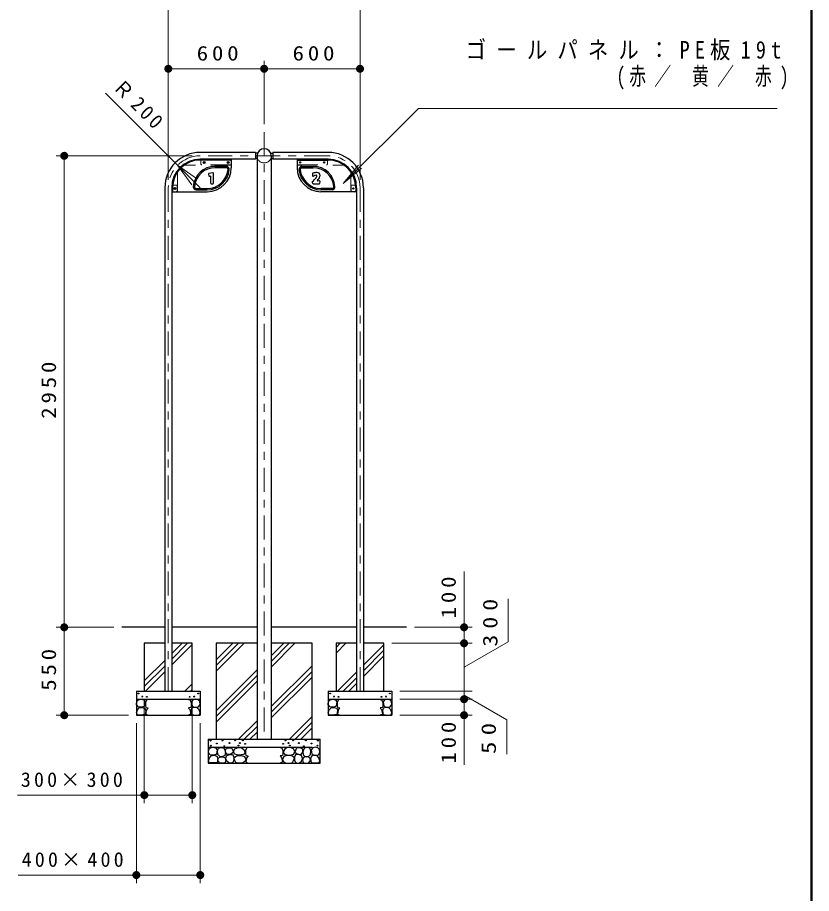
# Model space of a CAD drawing. Units: millimetres on the paper, scale 1:50. Extents: x -365 to 0, y 0 to 257.
# Drawn here: x -99.4 to 0, y 56.8 to 166.4 of the extents above; entities that cross this region are included whole.
import ezdxf

# ---------------------------------------------------------------- set-up
doc = ezdxf.new("R2010")
doc.units = ezdxf.units.MM
doc.linetypes.add('USER1', pattern=[4.5, 2.5, -2])
doc.linetypes.add('USER2', pattern=[6, 3, -1, 1, -1])
doc.layers.add('LY_3', color=7, linetype='Continuous', lineweight=13)
doc.layers.add('LY_4', color=7, linetype='Continuous', lineweight=13)
doc.styles.add('ＭＳ ゴシック', font='')
doc.styles.get('ＭＳ ゴシック').set_extended_font_data('MS Gothic')

# ---------------------------------------------------------------- blocks, each defined once
blk = doc.blocks.new('filled_dot')
at = {"color": 0, "linetype": 'Continuous', "lineweight": -2, "const_width": 1.25}
blk.add_lwpolyline([(-0.625, 0, 1), (0.625, 0, 1)], format="xyb", close=True, dxfattribs=at)
blk = doc.blocks.new('open_arrow')
at = {"color": 0, "linetype": 'Continuous', "lineweight": -2}
blk.add_lwpolyline([(7.5, 1.25), (0, 0), (7.5, -1.25)], dxfattribs=at)

msp = doc.modelspace()

# ---------------------------------------------------------------- linework, layer by layer
at = {"layer": 'LY_3'}
for p, q in [((-80.52, 146.074), (-80.52, 175.2)), ((-56.52, 146.074), (-56.52, 175.2)), ((-68.52, 153.046), (-68.52, 160.965)), ((-80.52, 159.965), (-68.52, 159.965)), ((-68.52, 159.965), (-56.52, 159.965)), ((-76.52, 145.074), (-88.361, 156.915)), ((-49.181, 154.997), (-58.626, 145.62)), ((-49.181, 154.997), (-4.286, 154.997)), ((-77.52, 149.074), (-94.547, 149.074)), ((-93.547, 90.074), (-93.547, 149.074)), ((-58.626, 145.62), (-56.689, 147.911)), ((-58.626, 145.62), (-56.321, 147.54)), ((-43.493, 97.052), (-43.493, 88.074)), ((-37.965, 88.265), (-37.965, 93.654)), ((-87.334, 90.074), (-94.547, 90.074)), ((-87.334, 90.074), (-94.547, 90.074)), ((-93.547, 79.074), (-93.547, 90.074)), ((-49.705, 90.074), (-42.493, 90.074)), ((-80.093, 86.077), (-78.096, 88.074)), ((-80.093, 86.784), (-78.803, 88.074)), ((-80.093, 85.37), (-77.52, 87.943)), ((-74.52, 84.579), (-71.025, 88.074)), ((-74.52, 85.286), (-71.732, 88.074)), ((-74.52, 85.993), (-72.439, 88.074)), ((-67.629, 85.106), (-64.661, 88.074)), ((-67.629, 85.813), (-65.368, 88.074)), ((-67.629, 86.52), (-66.076, 88.074)), ((-59.52, 86.851), (-58.297, 88.074)), ((-59.52, 87.558), (-59.004, 88.074)), ((-56.093, 85.329), (-53.52, 87.902)), ((-52.52, 88.074), (-42.493, 88.074)), ((-52.52, 88.074), (-42.493, 88.074)), ((-43.493, 85.074), (-37.965, 88.265)), ((-43.493, 88.074), (-43.493, 82.074)), ((-56.093, 84.621), (-53.52, 87.194)), ((-83.52, 83.357), (-80.947, 85.93)), ((-56.093, 83.914), (-53.52, 86.487)), ((-83.52, 82.65), (-80.947, 85.223)), ((-83.389, 82.074), (-80.947, 84.516)), ((-74.52, 79.629), (-69.411, 84.738)), ((-67.629, 80.157), (-62.52, 85.266)), ((-67.629, 79.449), (-62.52, 84.558)), ((-59.348, 82.074), (-56.947, 84.475)), ((-74.52, 78.922), (-69.411, 84.031)), ((-74.52, 78.215), (-69.411, 83.324)), ((-67.629, 78.742), (-62.52, 83.851)), ((-58.64, 82.074), (-56.947, 83.767)), ((-78.439, 82.074), (-77.52, 82.993)), ((-77.732, 82.074), (-77.52, 82.286)), ((-57.933, 82.074), (-56.947, 83.06)), ((-51.52, 82.074), (-42.493, 82.074)), ((-51.52, 82.074), (-42.493, 82.074)), ((-43.493, 82.074), (-43.493, 81.074)), ((-43.493, 81.574), (-38.157, 78.493)), ((-83.52, 81.074), (-83.52, 68.074)), ((-77.52, 81.074), (-77.52, 68.074)), ((-51.52, 81.074), (-42.493, 81.074)), ((-51.52, 81.074), (-42.493, 81.074)), ((-43.493, 81.074), (-43.493, 72.88)), ((-85.52, 79.074), (-94.547, 79.074)), ((-51.52, 79.074), (-42.493, 79.074)), ((-84.52, 78.074), (-84.52, 58.074)), ((-76.52, 78.074), (-76.52, 58.074)), ((-71.712, 76.074), (-69.411, 78.375)), ((-65.348, 76.074), (-62.52, 78.902)), ((-64.64, 76.074), (-62.52, 78.194)), ((-38.157, 78.493), (-38.157, 74.217)), ((-71.004, 76.074), (-69.411, 77.667)), ((-70.297, 76.074), (-69.411, 76.96)), ((-63.933, 76.074), (-62.52, 77.487)), ((-77.52, 69.074), (-99.396, 69.074)), ((-76.52, 59.074), (-99.294, 59.074))]:
    msp.add_line(p, q, dxfattribs=at)
at = {"layer": 'LY_3', "linetype": 'USER2'}
for p, q in [((-68.52, 152.046), (-68.52, 76.074)), ((-60.52, 149.074), (-76.52, 149.074)), ((-80.52, 145.074), (-80.52, 82.074)), ((-56.52, 145.074), (-56.52, 82.074))]:
    msp.add_line(p, q, dxfattribs=at)
at = {"layer": 'LY_3', "lineweight": 25}
for p, q in [((-69.6, 149.501), (-76.52, 149.501)), ((-69.6, 149.501), (-69.6, 148.647)), ((-69.343, 149.414), (-69.6, 149.414)), ((-69.411, 149.074), (-69.411, 90.074)), ((-67.696, 149.414), (-67.44, 149.414)), ((-67.629, 149.074), (-67.629, 90.074)), ((-67.44, 149.501), (-67.44, 148.647)), ((-60.52, 149.501), (-67.44, 149.501)), ((-69.6, 148.647), (-76.52, 148.647)), ((-72.733, 148.547), (-76.52, 148.547)), ((-76.433, 148.547), (-76.433, 148.647)), ((-76.063, 148.299), (-76.093, 148.247)), ((-76.093, 148.247), (-76.063, 148.195)), ((-76.003, 148.299), (-76.063, 148.299)), ((-76.063, 148.195), (-76.003, 148.195)), ((-75.973, 148.247), (-76.003, 148.299)), ((-76.003, 148.195), (-75.973, 148.247)), ((-73.063, 148.299), (-73.093, 148.247)), ((-73.093, 148.247), (-73.063, 148.195)), ((-73.003, 148.299), (-73.063, 148.299)), ((-73.063, 148.195), (-73.003, 148.195)), ((-72.973, 148.247), (-73.003, 148.299)), ((-73.003, 148.195), (-72.973, 148.247)), ((-72.633, 148.647), (-72.633, 148.447)), ((-72.633, 148.447), (-72.633, 147.587)), ((-69.411, 148.734), (-69.6, 148.734)), ((-67.629, 148.734), (-67.44, 148.734)), ((-60.52, 148.647), (-67.44, 148.647)), ((-64.407, 148.647), (-64.407, 148.447)), ((-64.407, 148.447), (-64.407, 147.587)), ((-64.307, 148.547), (-60.52, 148.547)), ((-60.607, 148.547), (-60.607, 148.647)), ((-74.965, 146.962), (-75.433, 146.843)), ((-73.241, 147.747), (-74.677, 147.747)), ((-73.241, 147.587), (-74.677, 147.587)), ((-63.798, 147.747), (-62.363, 147.747)), ((-63.798, 147.587), (-62.363, 147.587)), ((-75.497, 146.729), (-75.453, 146.589)), ((-75.343, 146.529), (-75.281, 146.546)), ((-75.23, 146.508), (-75.23, 145.677)), ((-74.852, 145.677), (-74.852, 146.875)), ((-62.468, 146.805), (-62.477, 146.619)), ((-61.609, 145.931), (-61.817, 145.918)), ((-61.536, 145.665), (-61.514, 145.829)), ((-80.947, 145.074), (-80.947, 90.074)), ((-80.093, 145.074), (-80.093, 90.074)), ((-79.979, 145.387), (-80.079, 145.387)), ((-79.993, 145.074), (-79.993, 144.687)), ((-79.723, 145.039), (-79.753, 144.987)), ((-79.753, 144.987), (-79.723, 144.935)), ((-79.663, 145.039), (-79.723, 145.039)), ((-79.723, 144.935), (-79.663, 144.935)), ((-79.633, 144.987), (-79.663, 145.039)), ((-79.663, 144.935), (-79.633, 144.987)), ((-77.028, 144.987), (-75.633, 144.987)), ((-77.028, 144.827), (-75.633, 144.827)), ((-75.14, 145.587), (-74.942, 145.587)), ((-62.51, 145.745), (-62.451, 145.634)), ((-62.371, 145.587), (-61.626, 145.587)), ((-60.012, 144.987), (-61.407, 144.987)), ((-60.012, 144.827), (-61.407, 144.827)), ((-57.061, 145.387), (-56.961, 145.387)), ((-57.047, 145.074), (-57.047, 144.687)), ((-56.947, 145.074), (-56.947, 90.074)), ((-56.093, 145.074), (-56.093, 90.074)), ((-80.093, 144.587), (-79.893, 144.587)), ((-79.893, 144.587), (-75.633, 144.587)), ((-57.147, 144.587), (-61.407, 144.587)), ((-56.947, 144.587), (-57.147, 144.587)), ((-80.947, 90.074), (-86.334, 90.074)), ((-80.947, 90.074), (-80.947, 82.074)), ((-69.411, 90.074), (-80.093, 90.074)), ((-80.093, 90.074), (-80.093, 82.074)), ((-69.411, 90.074), (-69.411, 76.074)), ((-56.947, 90.074), (-67.629, 90.074)), ((-67.629, 90.074), (-67.629, 76.074)), ((-56.947, 90.074), (-56.947, 82.074)), ((-56.093, 90.074), (-56.093, 82.074)), ((-50.705, 90.074), (-56.093, 90.074)), ((-83.52, 88.074), (-83.52, 82.074)), ((-80.947, 88.074), (-83.52, 88.074)), ((-77.52, 88.074), (-80.093, 88.074)), ((-77.52, 82.074), (-77.52, 88.074)), ((-69.411, 88.074), (-74.52, 88.074)), ((-74.52, 88.074), (-74.52, 76.074)), ((-62.52, 88.074), (-67.629, 88.074)), ((-62.52, 76.074), (-62.52, 88.074)), ((-59.52, 88.074), (-59.52, 82.074)), ((-56.947, 88.074), (-59.52, 88.074)), ((-53.52, 88.074), (-56.093, 88.074)), ((-53.52, 82.074), (-53.52, 88.074)), ((-84.52, 82.074), (-84.52, 79.074)), ((-84.52, 82.074), (-76.52, 82.074)), ((-76.52, 82.074), (-76.52, 79.074)), ((-60.52, 82.074), (-60.52, 79.074)), ((-60.52, 82.074), (-52.52, 82.074)), ((-52.52, 82.074), (-52.52, 79.074)), ((-84.52, 81.074), (-76.52, 81.074)), ((-60.52, 81.074), (-52.52, 81.074)), ((-84.52, 79.074), (-76.52, 79.074)), ((-60.52, 79.074), (-52.52, 79.074)), ((-75.52, 76.074), (-75.52, 73.074)), ((-75.52, 76.074), (-61.52, 76.074)), ((-61.52, 73.074), (-61.52, 76.074)), ((-75.52, 75.074), (-62.52, 75.074)), ((-75.52, 73.074), (-61.52, 73.074))]:
    msp.add_line(p, q, dxfattribs=at)
at = {"layer": 'LY_3', "linetype": 'USER1'}
for p, q in [((-76.433, 148.547), (-76.433, 148.047)), ((-60.607, 148.547), (-60.607, 148.047)), ((-79.353, 147.083), (-79.353, 144.587)), ((-72.633, 147.907), (-78.529, 147.907)), ((-72.733, 147.947), (-76.333, 147.947)), ((-64.407, 147.907), (-58.511, 147.907)), ((-64.307, 147.947), (-60.707, 147.947)), ((-57.687, 147.083), (-57.687, 144.587)), ((-79.979, 145.387), (-79.493, 145.387)), ((-79.393, 145.287), (-79.393, 144.687)), ((-57.647, 145.287), (-57.647, 144.687)), ((-57.061, 145.387), (-57.547, 145.387)), ((-80.947, 82.074), (-80.093, 82.074)), ((-56.947, 82.074), (-56.093, 82.074)), ((-67.629, 76.074), (-69.411, 76.074))]:
    msp.add_line(p, q, dxfattribs=at)
at = {"layer": 'LY_3', "lineweight": 25}
for points in [[(-83.955, 80.062), (-84.309, 80.132), (-84.506, 80.433), (-84.459, 80.798), (-84.251, 81.001), (-83.938, 81.065), (-83.602, 80.989), (-83.411, 80.729), (-83.504, 80.19), (-83.77, 80.08)], [(-84.083, 79.095), (-84.384, 79.136), (-84.506, 79.373), (-84.372, 79.738), (-84.147, 80.005), (-83.793, 80.057), (-83.44, 79.964), (-83.324, 79.628), (-83.422, 79.176), (-83.718, 79.107)], [(-76.957, 79.095), (-76.656, 79.136), (-76.534, 79.373), (-76.667, 79.738), (-76.893, 80.005), (-77.246, 80.057), (-77.6, 79.964), (-77.716, 79.628), (-77.617, 79.176), (-77.322, 79.107)], [(-77.084, 80.062), (-76.731, 80.132), (-76.534, 80.433), (-76.58, 80.798), (-76.789, 81.001), (-77.102, 81.065), (-77.438, 80.989), (-77.629, 80.729), (-77.536, 80.19), (-77.27, 80.08)], [(-59.955, 80.062), (-60.309, 80.132), (-60.506, 80.433), (-60.459, 80.798), (-60.251, 81.001), (-59.938, 81.065), (-59.602, 80.989), (-59.411, 80.729), (-59.504, 80.19), (-59.77, 80.08)], [(-60.083, 79.095), (-60.384, 79.136), (-60.506, 79.373), (-60.372, 79.738), (-60.147, 80.005), (-59.793, 80.057), (-59.44, 79.964), (-59.324, 79.628), (-59.422, 79.176), (-59.718, 79.107)], [(-52.957, 79.095), (-52.656, 79.136), (-52.534, 79.373), (-52.667, 79.738), (-52.893, 80.005), (-53.246, 80.057), (-53.6, 79.964), (-53.716, 79.628), (-53.617, 79.176), (-53.322, 79.107)], [(-53.084, 80.062), (-52.731, 80.132), (-52.534, 80.433), (-52.58, 80.798), (-52.789, 81.001), (-53.102, 81.065), (-53.438, 80.989), (-53.629, 80.729), (-53.536, 80.19), (-53.27, 80.08)], [(-74.955, 74.062), (-75.309, 74.132), (-75.506, 74.433), (-75.459, 74.798), (-75.251, 75.001), (-74.938, 75.065), (-74.602, 74.989), (-74.411, 74.729), (-74.504, 74.19), (-74.77, 74.08)], [(-73.806, 73.882), (-74.084, 73.928), (-74.304, 74.16), (-74.374, 74.6), (-74.252, 74.93), (-73.864, 75.052), (-73.574, 74.93), (-73.406, 74.675), (-73.371, 74.397), (-73.458, 74.021)], [(-72.703, 74.212), (-73.158, 74.167), (-73.351, 74.45), (-73.373, 74.836), (-73.021, 75.007), (-72.647, 75.007), (-72.51, 74.859), (-72.374, 74.462)], [(-71.729, 74.075), (-72.248, 74.179), (-72.352, 74.585), (-72.197, 74.865), (-71.781, 75.021), (-71.396, 75.052), (-71.064, 74.803), (-70.887, 74.408), (-71.095, 74.148)], [(-65.311, 74.075), (-64.791, 74.179), (-64.687, 74.585), (-64.843, 74.865), (-65.259, 75.021), (-65.643, 75.052), (-65.976, 74.803), (-66.152, 74.408), (-65.944, 74.148)], [(-64.336, 74.212), (-63.882, 74.167), (-63.689, 74.45), (-63.666, 74.836), (-64.018, 75.007), (-64.393, 75.007), (-64.529, 74.859), (-64.665, 74.462)], [(-63.234, 73.882), (-62.956, 73.928), (-62.736, 74.16), (-62.666, 74.6), (-62.788, 74.93), (-63.176, 75.052), (-63.465, 74.93), (-63.633, 74.675), (-63.668, 74.397), (-63.581, 74.021)], [(-62.084, 74.062), (-61.731, 74.132), (-61.534, 74.433), (-61.58, 74.798), (-61.789, 75.001), (-62.102, 75.065), (-62.438, 74.989), (-62.629, 74.729), (-62.536, 74.19), (-62.27, 74.08)], [(-75.083, 73.095), (-75.384, 73.136), (-75.506, 73.373), (-75.372, 73.738), (-75.147, 74.005), (-74.793, 74.057), (-74.44, 73.964), (-74.324, 73.628), (-74.422, 73.176), (-74.718, 73.107)], [(-73.884, 73.089), (-74.104, 73.124), (-74.312, 73.402), (-74.278, 73.698), (-73.976, 73.854), (-73.664, 73.883), (-73.386, 73.761), (-73.334, 73.448), (-73.42, 73.17), (-73.6, 73.089)], [(-72.701, 73.085), (-72.928, 73.119), (-73.189, 73.324), (-73.314, 73.63), (-73.246, 73.971), (-72.86, 74.152), (-72.485, 74.141), (-72.315, 73.846), (-72.315, 73.449), (-72.451, 73.176)], [(-71.791, 73.088), (-72.061, 73.14), (-72.197, 73.39), (-72.3, 73.753), (-71.968, 73.982), (-71.365, 74.044), (-70.991, 73.909), (-70.815, 73.514), (-70.929, 73.275), (-71.199, 73.12)], [(-65.248, 73.088), (-64.978, 73.14), (-64.843, 73.39), (-64.739, 73.753), (-65.072, 73.982), (-65.674, 74.044), (-66.048, 73.909), (-66.225, 73.514), (-66.111, 73.275), (-65.841, 73.12)], [(-64.339, 73.085), (-64.112, 73.119), (-63.851, 73.324), (-63.726, 73.63), (-63.794, 73.971), (-64.18, 74.152), (-64.555, 74.141), (-64.725, 73.846), (-64.725, 73.449), (-64.589, 73.176)], [(-63.156, 73.089), (-62.936, 73.124), (-62.727, 73.402), (-62.762, 73.698), (-63.063, 73.854), (-63.376, 73.883), (-63.654, 73.761), (-63.706, 73.448), (-63.619, 73.17), (-63.44, 73.089)], [(-61.957, 73.095), (-61.656, 73.136), (-61.534, 73.373), (-61.667, 73.738), (-61.893, 74.005), (-62.246, 74.057), (-62.6, 73.964), (-62.716, 73.628), (-62.617, 73.176), (-62.322, 73.107)]]:
    msp.add_lwpolyline(points, close=True, dxfattribs=at)
for points in [[(-83.034, 81.024), (-83.226, 80.995), (-83.382, 80.717), (-83.382, 80.3), (-83.341, 80.051), (-83.029, 79.999)], [(-78.005, 81.024), (-77.814, 80.995), (-77.658, 80.717), (-77.658, 80.3), (-77.698, 80.051), (-78.011, 79.999)], [(-59.034, 81.024), (-59.226, 80.995), (-59.382, 80.717), (-59.382, 80.3), (-59.341, 80.051), (-59.029, 79.999)], [(-54.005, 81.024), (-53.814, 80.995), (-53.658, 80.717), (-53.658, 80.3), (-53.698, 80.051), (-54.011, 79.999)], [(-83.034, 79.976), (-83.22, 79.802), (-83.312, 79.501), (-83.318, 79.223), (-83.04, 79.089)], [(-78.005, 79.976), (-77.82, 79.802), (-77.727, 79.501), (-77.721, 79.223), (-77.999, 79.089)], [(-59.034, 79.976), (-59.22, 79.802), (-59.312, 79.501), (-59.318, 79.223), (-59.04, 79.089)], [(-54.005, 79.976), (-53.82, 79.802), (-53.727, 79.501), (-53.721, 79.223), (-53.999, 79.089)], [(-70.514, 75.024), (-70.705, 74.995), (-70.862, 74.717), (-70.862, 74.3), (-70.821, 74.051), (-70.508, 73.999)], [(-66.526, 75.024), (-66.334, 74.995), (-66.178, 74.717), (-66.178, 74.3), (-66.219, 74.051), (-66.531, 73.999)], [(-70.514, 73.976), (-70.699, 73.802), (-70.792, 73.501), (-70.798, 73.223), (-70.52, 73.089)], [(-66.526, 73.976), (-66.34, 73.802), (-66.248, 73.501), (-66.242, 73.223), (-66.52, 73.089)]]:
    msp.add_lwpolyline(points, dxfattribs=at)
for centre, radius in [((-76.033, 148.247), 0.13), ((-76.033, 148.247), 0.1), ((-76.033, 148.247), 0.08), ((-73.033, 148.247), 0.13), ((-73.033, 148.247), 0.1), ((-73.033, 148.247), 0.08), ((-64.007, 148.247), 0.08), ((-61.007, 148.247), 0.08), ((-79.693, 144.987), 0.13), ((-79.693, 144.987), 0.1), ((-79.693, 144.987), 0.08), ((-57.347, 144.987), 0.08), ((-84.26, 81.793), 0.05), ((-83.773, 81.403), 0.05), ((-83.198, 81.37), 0.05), ((-77.842, 81.37), 0.05), ((-77.267, 81.403), 0.05), ((-76.779, 81.793), 0.05), ((-60.26, 81.793), 0.05), ((-59.773, 81.403), 0.05), ((-59.198, 81.37), 0.05), ((-53.842, 81.37), 0.05), ((-53.267, 81.403), 0.05), ((-52.779, 81.793), 0.05), ((-75.228, 75.896), 0.05), ((-73.747, 75.901), 0.05), ((-72.861, 75.59), 0.05), ((-72.149, 75.938), 0.05), ((-71.553, 75.59), 0.05), ((-71.179, 75.922), 0.05), ((-65.861, 75.922), 0.05), ((-65.486, 75.59), 0.05), ((-64.89, 75.938), 0.05), ((-64.179, 75.59), 0.05), ((-63.293, 75.901), 0.05), ((-61.811, 75.896), 0.05), ((-75.202, 75.269), 0.05), ((-74.437, 75.538), 0.05), ((-73.499, 75.19), 0.05), ((-71.727, 75.284), 0.05), ((-70.91, 75.485), 0.05), ((-66.129, 75.485), 0.05), ((-65.312, 75.284), 0.05), ((-63.541, 75.19), 0.05), ((-62.602, 75.538), 0.05), ((-61.838, 75.269), 0.05)]:
    msp.add_circle(centre, radius, dxfattribs=at)
at = {"layer": 'LY_3', "linetype": 'USER1'}
for centre in [(-64.007, 148.247), (-61.007, 148.247), (-57.347, 144.987)]:
    msp.add_circle(centre, 0.06, dxfattribs=at)
at = {"layer": 'LY_3', "lineweight": 25}
for centre, radius, start, end in [((-76.52, 145.074), 4.427, 90, 180), ((-68.52, 149.074), 0.891, 0, 180), ((-60.52, 145.074), 4.427, 0, 90), ((-76.52, 145.074), 3.573, 90, 180), ((-76.52, 145.074), 3.473, 90, 180), ((-72.733, 148.447), 0.1, 0, 90), ((-64.307, 148.447), 0.1, 90, 180), ((-60.52, 145.074), 3.573, 0, 90), ((-60.52, 145.074), 3.473, 0, 90), ((-74.677, 145.03), 2.716, 90, 176.19207), ((-74.677, 145.03), 2.557, 90, 176.19207), ((-75.633, 147.587), 3, 270, 0), ((-75.633, 147.587), 2.6, 270, 355.21981), ((-75.633, 147.587), 2.76, 270, 355.21981), ((-74.942, 146.875), 0.09, 0, 104.28338), ((-73.241, 147.387), 0.36, 355.21981, 90), ((-73.241, 147.387), 0.2, 355.21981, 90), ((-61.407, 147.587), 3, 180, 270), ((-63.798, 147.387), 0.36, 90, 184.78019), ((-61.407, 147.587), 2.76, 184.78019, 270), ((-63.798, 147.387), 0.2, 90, 184.78019), ((-61.407, 147.587), 2.6, 184.78019, 270), ((-62.378, 146.8), 0.09, 114.06579, 177.36123), ((-61.907, 145.745), 1.246, 90.2836, 114.06579), ((-62.363, 145.03), 2.716, 3.80793, 90), ((-62.363, 145.03), 2.557, 3.80793, 90), ((-61.912, 146.604), 0.387, 2.07825, 90.2836), ((-75.411, 146.756), 0.09, 104.28338, 197.16985), ((-75.367, 146.616), 0.09, 197.16985, 285.46793), ((-75.27, 146.508), 0.04, 0, 105.46793), ((-62.43, 145.787), 0.09, 126.2606, 208.1168), ((-63.746, 147.581), 2.135, 306.2606, 323.54677), ((-62.387, 146.614), 0.09, 177.36123, 300.17106), ((-61.795, 145.596), 1.088, 112.26542, 120.17106), ((-62.01, 146.121), 0.521, 91.74059, 112.26542), ((-62.784, 146.87), 0.938, 323.54677, 336.24951), ((-62.023, 146.535), 0.106, 336.24951, 91.74059), ((-61.82, 145.958), 0.04, 136.30371, 273.63655), ((-62.848, 146.94), 1.382, 316.30371, 340.10783), ((-61.603, 145.841), 0.09, 352.27059, 93.63655), ((-61.919, 146.604), 0.394, 340.10783, 2.07825), ((-77.028, 145.187), 0.36, 176.19207, 270), ((-77.028, 145.187), 0.2, 176.19207, 270), ((-75.14, 145.677), 0.09, 180, 270), ((-74.942, 145.677), 0.09, 270, 0), ((-62.371, 145.677), 0.09, 208.1168, 270), ((-61.626, 145.677), 0.09, 270, 352.27059), ((-60.012, 145.187), 0.36, 270, 3.80793), ((-60.012, 145.187), 0.2, 270, 3.80793), ((-79.893, 144.687), 0.1, 180, 270), ((-57.147, 144.687), 0.1, 270, 0)]:
    msp.add_arc(centre, radius, start, end, dxfattribs=at)
at = {"layer": 'LY_3', "linetype": 'USER2'}
for centre, start, end in [((-76.52, 145.074), 90, 180), ((-60.52, 145.074), 0, 90)]:
    msp.add_arc(centre, 4, start, end, dxfattribs=at)
at = {"layer": 'LY_3', "linetype": 'USER1'}
for centre, radius, start, end in [((-68.52, 149.074), 0.891, 180, 0), ((-76.333, 148.047), 0.1, 180, 270), ((-72.733, 148.047), 0.1, 270, 0), ((-64.307, 148.047), 0.1, 180, 270), ((-60.707, 148.047), 0.1, 270, 0), ((-79.493, 145.287), 0.1, 0, 90), ((-57.547, 145.287), 0.1, 90, 180), ((-79.493, 144.687), 0.1, 270, 0), ((-57.547, 144.687), 0.1, 180, 270)]:
    msp.add_arc(centre, radius, start, end, dxfattribs=at)
at = {"layer": 'LY_4', "lineweight": 50}
msp.add_line((0, 0), (0, 257), dxfattribs=at)

# ---------------------------------------------------------------- block references
at = {"layer": 'LY_3', "xscale": 0.4, "yscale": 0.4}
for p in [(-80.52, 159.965), (-68.52, 159.965), (-83.52, 69.074), (-84.52, 59.074)]:
    msp.add_blockref('filled_dot', p, dxfattribs=at)
for name, p, rotation in [('filled_dot', (-68.52, 159.965), 180), ('filled_dot', (-56.52, 159.965), 180), ('filled_dot', (-93.547, 149.074), 270), ('open_arrow', (-79.348, 147.902), 315), ('filled_dot', (-93.547, 90.074), 270), ('filled_dot', (-93.547, 90.074), 90), ('filled_dot', (-43.493, 90.074), 270), ('filled_dot', (-43.493, 88.074), 90), ('filled_dot', (-43.493, 81.074), 270), ('filled_dot', (-93.547, 79.074), 90), ('filled_dot', (-43.493, 79.074), 90), ('filled_dot', (-77.52, 69.074), 180), ('filled_dot', (-76.52, 59.074), 180)]:
    msp.add_blockref(name, p, dxfattribs=dict(at, rotation=rotation))

# ---------------------------------------------------------------- texts
at = {"layer": 'LY_3', "style": 'ＭＳ ゴシック'}
for s, insert, char_height, attachment_point in [('\\T1.5;\\W0.85;ゴールパネル：PE板19t', (-43.286, 163.447), 2.199, 1), ('\\T1.33;\\W1.15;600', (-74.103, 160.965), 1.833, 8), ('\\T1.33;\\W1.15;600', (-62.103, 160.965), 1.833, 8), ('\\T1.5;\\W0.7;\u3000\u3000\u3000\u3000\u3000\u3000(赤／\\~黄／\\~赤)', (-43.286, 160.147), 2.199, 1), ('\\T1.32;300×300', (-92.396, 70.074), 1.833, 8), ('\\T1.32;400×400', (-92.294, 60.074), 1.833, 8)]:
    msp.add_mtext(s, dxfattribs=dict(at, insert=insert, char_height=char_height, attachment_point=attachment_point))
at = {"layer": 'LY_3', "char_height": 1.833, "style": 'ＭＳ ゴシック'}
for s, insert, attachment_point, rotation in [('\\T1.33;\\W0.95;Ｒ200', (-84.826, 154.794), 8, 315), ('\\T1.33;\\W1.15;2950', (-94.547, 119.983), 8, 90), ('\\T1.33;\\W1.15;100', (-44.493, 94.052), 8, 90), ('\\T1.5;\\W1.2;300', (-40.215, 87.654), 4, 90), ('\\T1.33;\\W1.15;550', (-94.547, 84.989), 8, 90), ('\\T1.33;\\W1.15;100', (-44.493, 75.88), 8, 90), ('\\T1.5;\\W1.25;50', (-40.407, 74.217), 4, 90)]:
    msp.add_mtext(s, dxfattribs=dict(at, insert=insert, attachment_point=attachment_point, rotation=rotation))

doc.saveas('drawing.dxf')
